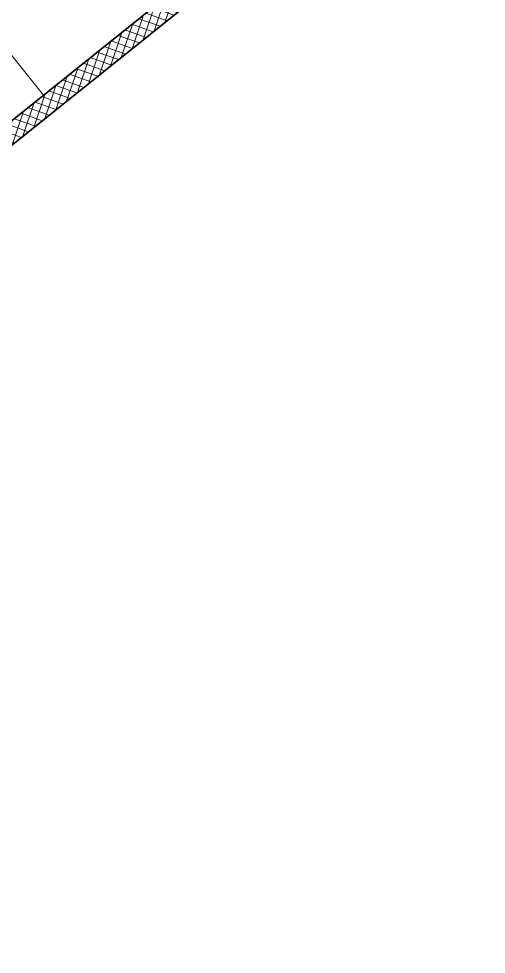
# Model space of a CAD drawing. Header units: metres. Extents: x 7511783 to 7512372, y 4692307 to 4692611.
# Drawn here: x 7512347.48 to 7512353.57, y 4692502.55 to 4692514.71 of the extents above; entities that cross this region are included whole.
import ezdxf

# ---------------------------------------------------------------- set-up
doc = ezdxf.new("R2010")
doc.units = ezdxf.units.M
for name, color, linetype, lineweight in [('A - Muret', 7, 'Continuous', 0), ('A - Muret_Pen_No__7', 7, 'Continuous', 0), ('A -Polyline_Pen_No__1', 7, 'Continuous', 0), ('A1 - Bodrumi -1_Pen_No__42', 8, 'Continuous', 0)]:
    doc.layers.add(name, color=color, linetype=linetype, lineweight=lineweight)
doc.layers.add('A - Muret_Pen_No__102', color=7, linetype='Continuous', lineweight=0, true_color=0xcccccc)

# ---------------------------------------------------------------- blocks, each defined once
blk = doc.blocks.new('Wall_53', base_point=(63168.79784286618, -68414.79881175431))
at = {"layer": 'A - Muret_Pen_No__102', "linetype": 'Continuous', "lineweight": 13, "true_color": 0xcccccc}
h = blk.add_hatch(dxfattribs=at)
h.set_pattern_fill('CONCRETE_BLOCK', color=254, style=0, pattern_type=2)
h.set_pattern_definition([(44.99999999999999, (0, 0), (-68.94290863686237, 68.94290863686243), []), (135.0000000000002, (0, 0), (68.94290863686219, 68.94290863686261), [])])
h.paths.add_polyline_path([(63114.09027960894, -68170.85807607768), (39225.82138494818, -73528.17971420319), (39036.49390857558, -73826.8491622882), (63168.79784286618, -68414.79881175431)])
at = {"layer": 'A - Muret_Pen_No__7', "color": 7, "linetype": 'Continuous', "lineweight": 35, "flags": 128}
for points in [[(63114.09027960894, -68170.85807607768), (39225.82138494818, -73528.17971420319)], [(39036.49390857558, -73826.8491622882), (63168.79784286618, -68414.79881175431)]]:
    blk.add_lwpolyline(points, dxfattribs=at)

msp = doc.modelspace()

# ---------------------------------------------------------------- linework, layer by layer
at = {"layer": 'A -Polyline_Pen_No__1', "color": 7, "linetype": 'Continuous'}
msp.add_lwpolyline([(7512345.276096204, 4692516.873107206), (7512347.807231576, 4692513.712116607)], dxfattribs=at)
at = {"layer": 'A1 - Bodrumi -1_Pen_No__42', "color": 8, "linetype": 'Continuous', "flags": 128}
msp.add_lwpolyline([(7512321.597482474, 4692518.316773593), (7512334.26187859, 4692502.545522545), (7512353.567131886, 4692518.004034031), (7512340.874025285, 4692533.851466981)], close=True, dxfattribs=at)

# ---------------------------------------------------------------- block references
at = {"layer": 'A - Muret', "color": 7, "lineweight": 35, "xscale": 0.001, "yscale": 0.001, "zscale": 0.001, "rotation": 26.04535599708318}
msp.add_blockref('Wall_53', (7512353.567131885, 4692518.004034032), dxfattribs=at)

doc.saveas('drawing.dxf')
